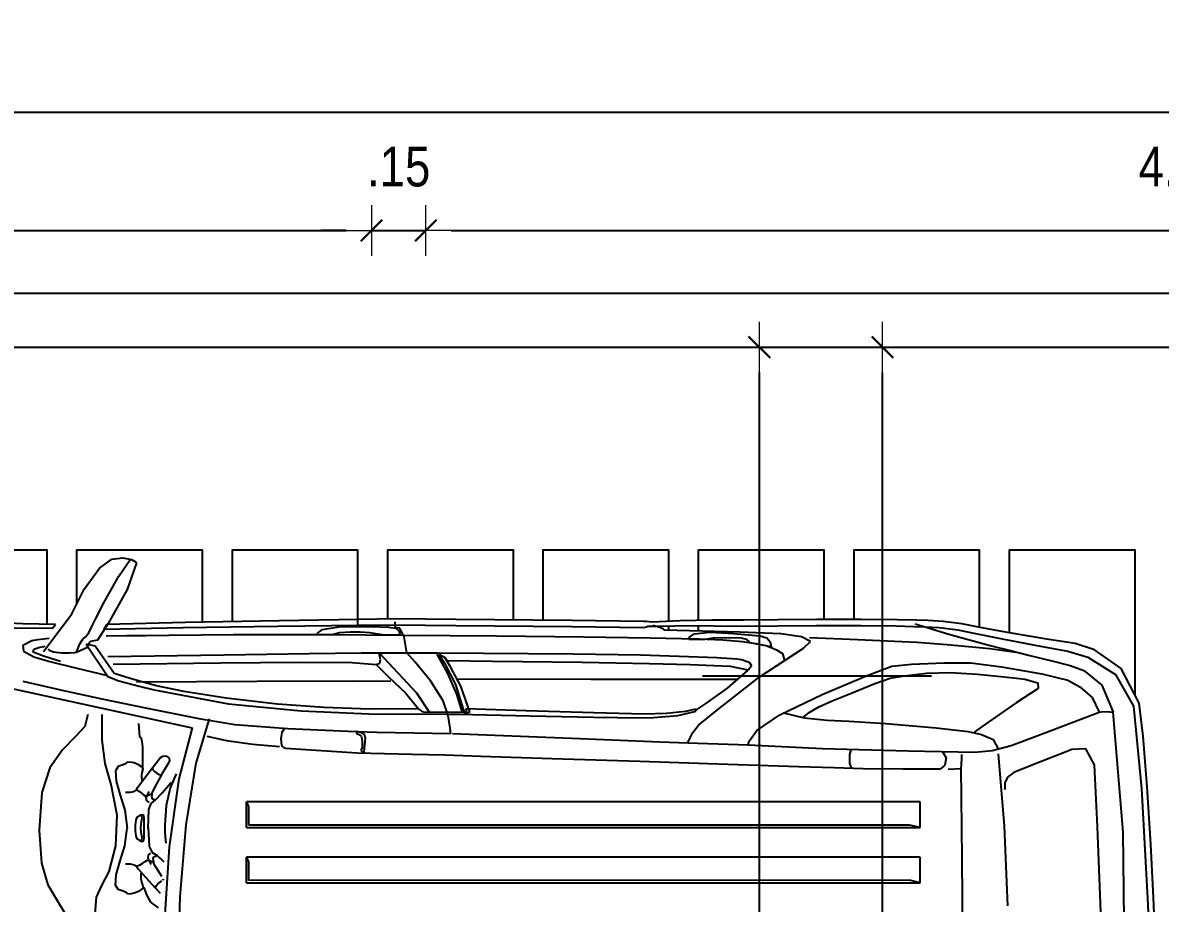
# Model space of a CAD drawing. Header units: millimetres. Extents: x -677 to -23, y -135 to 1112.
# Drawn here: x -189.175 to -186.027, y 847.395 to 849.832 of the extents above; entities that cross this region are included whole.
import ezdxf

# ---------------------------------------------------------------- set-up
doc = ezdxf.new("R2010")
doc.units = ezdxf.units.MM
doc.header["$LTSCALE"] = 20
doc.header["$MEASUREMENT"] = 0
doc.header["$PDSIZE"] = -5
doc.layers.get('0').update_dxf_attribs({"linetype": 'CONTINUOUS'})
doc.layers.get('Defpoints').update_dxf_attribs({"linetype": 'CONTINUOUS'})
doc.layers.add('AR-ALV', color=5, linetype='CONTINUOUS')
doc.layers.add('E-Pen-C', color=4, linetype='CONTINUOUS', lineweight=15)
doc.layers.add('E-Pen-G', color=3, linetype='CONTINUOUS', lineweight=30)
doc.styles.add('F2', font='swissc.ttf')
doc.dimstyles.new('DIMENSION-1', dxfattribs={"dimtxt": 0.11, "dimasz": 0.07, "dimexe": 1, "dimexo": 0, "dimgap": 0.12, "dimtad": 1, "dimzin": 7, "dimdsep": 46, "dimtxsty": 'F2', "dimblk1": 'TRACO', "dimblk2": 'TRACO', "dimsah": 1, "dimcen": 1, "dimse1": 1, "dimse2": 1, "dimclrd": 256, "dimclre": 256, "dimclrt": 6, "dimadec": 0, "dimazin": 0, "dimtfac": 1, "dimtix": 1, "dimtmove": 2, "dimatfit": 3, "dimldrblk": 'TRACO', "dimfxl": 1, "dimtolj": 1, "dimtzin": 0, "dimarcsym": 0})

# ---------------------------------------------------------------- blocks, each defined once
blk = doc.blocks.new('Austin Mini dessus')
at = {"color": 8, "flags": 128}
for points in [[(1.3308, 2.9266), (1.3369, 2.7159)], [(4.0141, 2.7205), (4.0208, 2.8728)], [(3.503, 2.8311), (3.5007, 2.6103)], [(4.0353, 2.829), (4.0303, 2.7187)], [(0.9991, 2.7314), (1.0249, 2.7734)], [(1.1007, 2.7756), (1.1055, 2.717)], [(1.307, 2.578), (1.2927, 2.7938)], [(3.9489, 2.78), (3.9462, 2.5372)], [(1.2551, 2.7309), (1.276, 2.7469)], [(3.6277, 2.7413), (3.6181, 2.5203)], [(3.8844, 2.7575), (3.8754, 2.5224)], [(0.9712, 2.6829), (0.9991, 2.7314)], [(1.1055, 2.717), (1.1196, 2.6871)], [(1.1894, 2.7071), (1.1879, 2.7044)], [(1.1965, 2.7087), (1.1894, 2.7071)], [(1.2102, 2.7066), (1.1965, 2.7087)], [(1.2364, 2.6909), (1.2436, 2.7106)], [(1.2436, 2.7106), (1.2551, 2.7309)], [(1.3369, 2.7159), (1.3537, 2.5166)], [(3.9974, 2.4164), (4.0141, 2.7205)], [(4.0303, 2.7187), (4.0227, 2.5701)], [(0.9535, 2.6232), (0.9712, 2.6829)], [(1.1196, 2.6871), (1.1407, 2.6458)], [(1.1655, 2.6964), (1.1583, 2.6841)], [(1.1583, 2.6841), (1.1602, 2.6556)], [(1.1793, 2.701), (1.1655, 2.6964)], [(1.1879, 2.7044), (1.1793, 2.701)], [(1.2218, 2.7011), (1.2102, 2.7066)], [(1.2296, 2.696), (1.2218, 2.7011)], [(1.2286, 2.6664), (1.2314, 2.6783)], [(1.2336, 2.6927), (1.2296, 2.696)], [(1.2314, 2.6783), (1.2342, 2.6856)], [(1.235, 2.6895), (1.2336, 2.6927)], [(1.2342, 2.6856), (1.235, 2.6895)], [(1.2344, 2.6544), (1.2586, 2.6815)], [(1.2586, 2.6815), (1.2815, 2.7064)], [(1.2705, 2.6928), (1.2693, 2.6894)], [(1.2693, 2.6894), (1.2703, 2.6857)], [(1.2703, 2.6857), (1.2746, 2.681)], [(1.2746, 2.681), (1.2785, 2.6776)], [(1.2785, 2.6776), (1.2823, 2.6745)], [(1.521, 2.6777), (3.3849, 2.6777)], [(1.521, 2.6777), (1.521, 2.6065)], [(1.521, 2.6776), (3.3849, 2.6776)], [(3.3849, 2.6776), (3.3552, 2.6705)], [(3.3849, 2.6777), (3.3849, 2.6066)], [(1.1407, 2.6458), (1.1591, 2.5751)], [(1.1602, 2.6556), (1.1712, 2.6165)], [(1.2206, 2.6388), (1.2344, 2.6544)], [(1.2283, 2.6506), (1.2286, 2.6664)], [(1.2767, 2.6451), (1.2691, 2.6322)], [(1.286, 2.6602), (1.2767, 2.6451)], [(1.2823, 2.6745), (1.286, 2.6721)], [(1.2901, 2.67), (1.2902, 2.6692)], [(1.2903, 2.6674), (1.2901, 2.67)], [(1.2902, 2.6692), (1.2903, 2.6683)], [(1.2903, 2.6683), (1.2903, 2.6674)], [(3.3552, 2.6705), (1.5269, 2.6712)], [(1.5269, 2.6712), (1.5269, 2.6186)], [(0.9474, 2.5318), (0.9535, 2.6232)], [(1.1712, 2.6165), (1.184, 2.5749)], [(1.1861, 2.6248), (1.1983, 2.6254)], [(1.1983, 2.6254), (1.2099, 2.6274)], [(1.2099, 2.6274), (1.2179, 2.6325)], [(1.2173, 2.6328), (1.2174, 2.6346)], [(1.2179, 2.6325), (1.2173, 2.6328)], [(1.2174, 2.6346), (1.2206, 2.6388)], [(1.2179, 2.6307), (1.226, 2.6273)], [(1.226, 2.6273), (1.234, 2.623)], [(1.234, 2.623), (1.2401, 2.6184)], [(1.2401, 2.6184), (1.2445, 2.6153)], [(1.2445, 2.6153), (1.2492, 2.6149)], [(1.2478, 2.609), (1.2564, 2.6266)], [(1.2492, 2.6149), (1.2546, 2.6166)], [(1.2546, 2.6166), (1.2595, 2.6184)], [(1.2595, 2.6184), (1.2623, 2.6189)], [(1.2623, 2.6189), (1.2632, 2.6189)], [(1.2632, 2.6157), (1.2624, 2.6105)], [(1.2639, 2.6197), (1.2632, 2.6157)], [(1.2691, 2.6322), (1.2637, 2.6225)], [(1.2637, 2.6225), (1.2638, 2.6219)], [(1.2638, 2.6219), (1.2639, 2.6197)], [(1.279, 2.6074), (1.285, 2.6129)], [(1.285, 2.6129), (1.2921, 2.6194)], [(1.5269, 2.6186), (1.521, 2.6065)], [(1.2485, 2.5997), (1.2478, 2.609)], [(1.255, 2.5958), (1.2485, 2.5997)], [(1.2515, 2.5771), (1.2598, 2.5934)], [(1.2598, 2.5934), (1.2732, 2.6021)], [(1.2624, 2.6105), (1.2647, 2.6055)], [(1.2647, 2.6055), (1.2732, 2.6021)], [(1.2732, 2.6021), (1.279, 2.6074)], [(3.3849, 2.6066), (1.521, 2.6066)], [(3.5007, 2.6103), (3.4987, 2.4401)], [(1.1591, 2.5751), (1.1632, 2.4901)], [(1.184, 2.5749), (1.1902, 2.5259)], [(1.2142, 2.5468), (1.2153, 2.5514)], [(1.2153, 2.5514), (1.218, 2.556)], [(1.218, 2.556), (1.2242, 2.5604)], [(1.2242, 2.5604), (1.2316, 2.5628)], [(1.2242, 2.5604), (1.2279, 2.5607)], [(1.2279, 2.5607), (1.2312, 2.5579)], [(1.2319, 2.5522), (1.2305, 2.5442)], [(1.2312, 2.5579), (1.2319, 2.5522)], [(1.2316, 2.5628), (1.2362, 2.5607)], [(1.2362, 2.5607), (1.2378, 2.5522)], [(1.2378, 2.5522), (1.2378, 2.4996)], [(1.2487, 2.5245), (1.2515, 2.5771)], [(1.2946, 2.5357), (1.2952, 2.5513)], [(1.2952, 2.5513), (1.2971, 2.5676)], [(1.3331, 2.3893), (1.307, 2.578)], [(4.0227, 2.5701), (4.0132, 2.4114)], [(0.9547, 2.4275), (0.9474, 2.5318)], [(1.184, 2.4768), (1.1902, 2.5259)], [(1.2129, 2.5259), (1.213, 2.5337)], [(1.213, 2.5181), (1.2129, 2.5259)], [(1.213, 2.5337), (1.2135, 2.541)], [(1.2135, 2.541), (1.2142, 2.5468)], [(1.2293, 2.5353), (1.2287, 2.5263)], [(1.2287, 2.5263), (1.2293, 2.5172)], [(1.2305, 2.5442), (1.2293, 2.5353)], [(1.2487, 2.5272), (1.2506, 2.4745)], [(1.2945, 2.5182), (1.2946, 2.5357)], [(1.2987, 2.4638), (1.2945, 2.5182)], [(1.521, 2.5246), (3.3849, 2.5246)], [(1.521, 2.5246), (3.3849, 2.5246)], [(1.521, 2.5246), (1.521, 2.4535)], [(3.3552, 2.5175), (1.5269, 2.5182)], [(1.5269, 2.5182), (1.5269, 2.4656)], [(3.3849, 2.5246), (3.3552, 2.5175)], [(3.3849, 2.5246), (3.3849, 2.4536)], [(3.6181, 2.5203), (3.6013, 2.3205)], [(3.8754, 2.5224), (3.8675, 2.3507)], [(3.9462, 2.5372), (3.9187, 2.2052)], [(1.1632, 2.4901), (1.1462, 2.4053)], [(1.2135, 2.5107), (1.213, 2.5181)], [(1.2142, 2.505), (1.2135, 2.5107)], [(1.2153, 2.5004), (1.2142, 2.505)], [(1.218, 2.4957), (1.2153, 2.5004)], [(1.2242, 2.4914), (1.218, 2.4957)], [(1.2316, 2.489), (1.2242, 2.4914)], [(1.2279, 2.4911), (1.2242, 2.4914)], [(1.2312, 2.4938), (1.2279, 2.4911)], [(1.2293, 2.5172), (1.2305, 2.5078)], [(1.2305, 2.5078), (1.2319, 2.4996)], [(1.2319, 2.4996), (1.2312, 2.4938)], [(1.2362, 2.4911), (1.2316, 2.489)], [(1.2378, 2.4996), (1.2362, 2.4911)], [(1.3537, 2.5166), (1.3811, 2.3466)], [(1.1712, 2.4352), (1.184, 2.4768)], [(1.2514, 2.4554), (1.2447, 2.4518)], [(1.2506, 2.4745), (1.2571, 2.4576)], [(1.2571, 2.4576), (1.2692, 2.4481)], [(1.3098, 2.4149), (1.2987, 2.4638)], [(1.5269, 2.4656), (1.521, 2.4535)], [(0.9762, 2.3595), (0.9547, 2.4275)], [(1.1602, 2.3961), (1.1712, 2.4352)], [(1.1861, 2.427), (1.1983, 2.4265)], [(1.1983, 2.4265), (1.21, 2.4246)], [(1.21, 2.4246), (1.2177, 2.4194)], [(1.2178, 2.4212), (1.2248, 2.4245)], [(1.2248, 2.4245), (1.2303, 2.429)], [(1.2303, 2.429), (1.2352, 2.4335)], [(1.2352, 2.4335), (1.2399, 2.4364)], [(1.2399, 2.4364), (1.2445, 2.4366)], [(1.2447, 2.4518), (1.2434, 2.4425)], [(1.2434, 2.4425), (1.2511, 2.4245)], [(1.2445, 2.4366), (1.2498, 2.4346)], [(1.2498, 2.4346), (1.2546, 2.4325)], [(1.2546, 2.4325), (1.2574, 2.4319)], [(1.2574, 2.4319), (1.2583, 2.4319)], [(1.2579, 2.4403), (1.2605, 2.4451)], [(1.2585, 2.435), (1.2579, 2.4403)], [(1.259, 2.431), (1.2585, 2.435)], [(1.2586, 2.4282), (1.2588, 2.4289)], [(1.2704, 2.4052), (1.2586, 2.4282)], [(1.2588, 2.4289), (1.259, 2.431)], [(1.2605, 2.4451), (1.2692, 2.4481)], [(1.2692, 2.4481), (1.287, 2.4285)], [(1.287, 2.4285), (1.3044, 2.4082)], [(3.3849, 2.4536), (1.521, 2.4536)], [(3.4987, 2.4401), (3.4984, 2.3614)], [(1.1462, 2.4053), (1.1298, 2.3473)], [(1.1583, 2.3676), (1.1602, 2.3961)], [(1.2177, 2.4194), (1.2172, 2.4191)], [(1.2172, 2.4191), (1.2172, 2.4174)], [(1.2172, 2.4174), (1.2201, 2.4129)], [(1.2201, 2.4129), (1.2359, 2.3915)], [(1.2319, 2.3948), (1.2313, 2.3807)], [(1.2871, 2.3751), (1.2704, 2.4052)], [(1.3044, 2.4082), (1.3122, 2.3989)], [(1.3256, 2.3754), (1.3098, 2.4149)], [(3.6192, 2.401), (3.619, 2.419)], [(3.6261, 2.3848), (3.6192, 2.401)], [(3.9754, 2.1881), (3.9974, 2.4164)], [(4.0132, 2.4114), (4.0023, 2.272)], [(1.1655, 2.3554), (1.1583, 2.3676)], [(1.2313, 2.3807), (1.2324, 2.3718)], [(1.2324, 2.3718), (1.2342, 2.3662)], [(1.235, 2.3623), (1.2336, 2.3591)], [(1.2342, 2.3662), (1.234, 2.3268)], [(1.2342, 2.3662), (1.235, 2.3623)], [(1.2359, 2.3915), (1.262, 2.3561)], [(1.2607, 2.3612), (1.2619, 2.3648)], [(1.2617, 2.3576), (1.2607, 2.3612)], [(1.2619, 2.3648), (1.2664, 2.3692)], [(1.2664, 2.3692), (1.2729, 2.3742)], [(1.2729, 2.3742), (1.279, 2.3779)], [(1.279, 2.3779), (1.2846, 2.3787)], [(1.3014, 2.3519), (1.2871, 2.3751)], [(1.3706, 2.2486), (1.3331, 2.3893)], [(3.2267, 2.3616), (3.147, 2.3596)], [(3.3378, 2.3625), (3.2267, 2.3616)], [(3.4403, 2.3625), (3.3378, 2.3625)], [(3.4534, 2.352), (3.4403, 2.3625)], [(3.462, 2.3625), (3.4984, 2.3614)], [(3.4984, 2.3614), (3.4988, 2.3509)], [(3.6439, 2.372), (3.6261, 2.3848)], [(3.6968, 2.3507), (3.6439, 2.372)], [(1.0114, 2.309), (0.9762, 2.3595)], [(1.1298, 2.3473), (1.1216, 2.2828)], [(1.1793, 2.3508), (1.1655, 2.3554)], [(1.1879, 2.3474), (1.1793, 2.3508)], [(1.1894, 2.3447), (1.1879, 2.3474)], [(1.1965, 2.3431), (1.1894, 2.3447)], [(1.2102, 2.3451), (1.1965, 2.3431)], [(1.2218, 2.3507), (1.2102, 2.3451)], [(1.2296, 2.3558), (1.2218, 2.3507)], [(1.2336, 2.3591), (1.2296, 2.3558)], [(1.262, 2.3561), (1.2817, 2.3316)], [(1.2817, 2.3316), (1.2889, 2.3268)], [(1.3075, 2.3397), (1.3014, 2.3519)], [(1.3019, 2.3278), (1.3066, 2.3322)], [(1.3066, 2.3322), (1.3075, 2.3397)], [(1.3811, 2.3466), (1.4186, 2.2238)], [(2.3653, 2.3341), (2.1695, 2.3277)], [(2.6091, 2.3418), (2.3653, 2.3341)], [(2.8528, 2.3496), (2.6091, 2.3418)], [(3.0481, 2.356), (2.8528, 2.3496)], [(3.147, 2.3596), (3.0481, 2.356)], [(3.189, 2.3226), (3.1892, 2.3465)], [(3.1892, 2.3465), (3.1942, 2.3592)], [(3.4471, 2.3159), (3.4563, 2.3312)], [(3.4563, 2.3312), (3.4534, 2.352)], [(3.4988, 2.3509), (3.4997, 2.3317)], [(3.4997, 2.3317), (3.5002, 2.3223)], [(3.756, 2.3277), (3.6968, 2.3507)], [(3.8675, 2.3507), (3.8435, 2.3065)], [(1.0484, 2.2716), (1.0114, 2.309)], [(1.2334, 2.3009), (1.2323, 2.2864)], [(1.234, 2.3268), (1.2334, 2.3009)], [(1.2889, 2.3268), (1.2958, 2.3258)], [(1.2958, 2.3258), (1.3019, 2.3278)], [(1.5384, 2.2936), (1.6121, 2.3001)], [(1.6207, 2.3005), (1.6186, 2.2962)], [(1.6242, 2.304), (1.6207, 2.3005)], [(1.6285, 2.3056), (1.6242, 2.304)], [(1.8272, 2.3184), (1.6285, 2.3056)], [(1.9786, 2.3223), (1.8272, 2.3184)], [(1.8366, 2.3114), (1.8412, 2.3145)], [(1.8403, 2.3032), (1.8366, 2.3114)], [(1.8406, 2.2877), (1.8403, 2.3032)], [(1.8412, 2.3145), (1.8449, 2.3155)], [(1.8449, 2.3155), (1.8464, 2.3155)], [(1.8464, 2.3155), (1.8503, 2.2758)], [(2.0699, 2.3241), (1.9786, 2.3223)], [(2.1695, 2.3277), (2.0699, 2.3241)], [(2.9092, 2.2957), (3.1149, 2.3055)], [(3.1149, 2.3055), (3.3513, 2.3125)], [(3.1931, 2.3097), (3.189, 2.3226)], [(3.3513, 2.3125), (3.4895, 2.3152)], [(3.4895, 2.3152), (3.5356, 2.3154)], [(3.5356, 2.3154), (3.5836, 2.3116)], [(3.5836, 2.3116), (3.6368, 2.2975)], [(3.5868, 2.2811), (3.6013, 2.3081)], [(3.7841, 2.317), (3.756, 2.3277)], [(3.8045, 2.308), (3.7841, 2.317)], [(3.8435, 2.3065), (3.8045, 2.308)], [(1.0731, 2.2446), (1.0484, 2.2716)], [(1.1216, 2.2828), (1.1216, 2.212)], [(1.2254, 2.2741), (1.2227, 2.2366)], [(1.2269, 2.2752), (1.2254, 2.2741)], [(1.2299, 2.279), (1.2269, 2.2752)], [(1.2323, 2.2864), (1.2299, 2.279)], [(1.4113, 2.2714), (1.4655, 2.2834)], [(1.4655, 2.2834), (1.5384, 2.2936)], [(1.6186, 2.2962), (1.6169, 2.2793)], [(1.6169, 2.2793), (1.619, 2.2606)], [(1.825, 2.2645), (1.8322, 2.2671)], [(1.8322, 2.2671), (1.8383, 2.272)], [(1.847, 2.2665), (1.8375, 2.2613)], [(1.8383, 2.272), (1.8402, 2.2793)], [(1.8402, 2.2793), (1.8406, 2.2877)], [(1.8503, 2.2758), (1.847, 2.2665)], [(2.0905, 2.2638), (2.4428, 2.2777)], [(2.4428, 2.2777), (2.6647, 2.2869)], [(2.6647, 2.2869), (2.7418, 2.2903)], [(2.7418, 2.2903), (2.9092, 2.2957)], [(2.7431, 2.2881), (2.7462, 2.2798)], [(2.7462, 2.2798), (2.7556, 2.2611)], [(2.9092, 2.2957), (2.9113, 2.2851)], [(2.9113, 2.2851), (2.9326, 2.256)], [(3.5179, 2.2584), (3.5549, 2.2666)], [(3.5549, 2.2666), (3.5868, 2.2811)], [(3.6368, 2.2975), (3.725, 2.2641)], [(4.0023, 2.272), (3.9909, 2.1805)], [(0.8634, 2.1376), (1.3706, 2.2486)], [(1.0817, 2.212), (1.0731, 2.2446)], [(1.3891, 2.2224), (1.4881, 2.2396)], [(1.4881, 2.2396), (1.6349, 2.2506)], [(1.619, 2.2606), (1.6245, 2.2509)], [(1.6349, 2.2506), (1.8016, 2.2577)], [(1.8016, 2.2577), (1.881, 2.2603)], [(1.8262, 2.2584), (1.825, 2.2645)], [(1.8375, 2.2613), (1.8262, 2.2584)], [(1.881, 2.2603), (2.0858, 2.2644)], [(2.0844, 2.2494), (2.0784, 2.2142)], [(2.0858, 2.2644), (2.0844, 2.2494)], [(2.7556, 2.2611), (2.7718, 2.2409)], [(2.7718, 2.2409), (2.8239, 2.1987)], [(2.9326, 2.256), (2.9962, 2.2123)], [(3.1878, 2.23), (3.29, 2.2366)], [(3.29, 2.2366), (3.4288, 2.2483)], [(3.4288, 2.2483), (3.5179, 2.2584)], [(3.5724, 2.2333), (3.5339, 2.2602)], [(3.725, 2.2641), (3.8293, 2.2244)], [(1.2411, 2.1935), (1.3891, 2.2224)], [(1.6721, 2.2014), (1.8808, 2.2103)], [(1.8808, 2.2103), (2.0035, 2.2094)], [(1.9914, 2.152), (2.0269, 2.2058)], [(2.0102, 2.2055), (1.9967, 2.1959)], [(2.0035, 2.2094), (2.0815, 2.2103)], [(2.1294, 2.2062), (2.0102, 2.2055)], [(2.0784, 2.2142), (2.0651, 2.1737)], [(2.0815, 2.2103), (2.0895, 2.2105)], [(2.0895, 2.2105), (2.1118, 2.2109)], [(2.0987, 2.1289), (2.1242, 2.2089)], [(2.1021, 2.1554), (2.1177, 2.2065)], [(2.1118, 2.2109), (2.1463, 2.2115)], [(2.1389, 2.2041), (2.1134, 2.1336)], [(2.1242, 2.2089), (2.1389, 2.2041)], [(2.128, 2.1963), (2.1294, 2.2062)], [(2.1463, 2.2115), (2.305, 2.215)], [(2.4818, 2.2073), (2.2935, 2.2014)], [(2.305, 2.215), (2.4809, 2.219)], [(2.4809, 2.219), (2.6134, 2.2208)], [(2.6213, 2.2106), (2.4818, 2.2073)], [(2.6134, 2.2208), (2.6469, 2.2196)], [(2.6829, 2.2085), (2.6213, 2.2106)], [(2.6469, 2.2196), (2.7143, 2.2143)], [(2.7355, 2.2029), (2.6829, 2.2085)], [(2.7143, 2.2143), (2.7654, 2.2024)], [(2.9962, 2.2123), (3.1134, 2.1564)], [(3.0068, 2.207), (3.0636, 2.2205)], [(3.0618, 2.2194), (3.0778, 2.2063)], [(3.0636, 2.2205), (3.1275, 2.2272)], [(3.0778, 2.2063), (3.1044, 2.19)], [(3.1275, 2.2272), (3.1878, 2.23)], [(3.6503, 2.1795), (3.5724, 2.2333)], [(3.8293, 2.2244), (3.8797, 2.2052)], [(3.8604, 2.1645), (3.8797, 2.2052)], [(3.8797, 2.2052), (3.8859, 2.2044)], [(3.8859, 2.2044), (3.9007, 2.2036)], [(3.8872, 2.13), (3.9187, 2.2052)], [(3.9007, 2.2036), (3.9187, 2.2052)], [(1.1207, 2.1686), (1.2411, 2.1935)], [(1.2652, 2.143), (1.4713, 2.1819)], [(1.606, 2.1833), (1.4643, 2.1668)], [(1.4713, 2.1819), (1.6721, 2.2014)], [(1.7357, 2.1921), (1.606, 2.1833)], [(1.8362, 2.1961), (1.7357, 2.1921)], [(1.8766, 2.1969), (1.8362, 2.1961)], [(1.9967, 2.1959), (1.8766, 2.1969)], [(1.961, 2.1517), (1.9967, 2.1959)], [(2.0651, 2.1737), (2.0297, 2.1186)], [(2.2935, 2.2014), (2.128, 2.1963)], [(2.7627, 2.1969), (2.7355, 2.2029)], [(2.7654, 2.2024), (2.7627, 2.1969)], [(2.763, 2.2003), (2.7912, 2.1821)], [(2.7912, 2.1821), (2.8517, 2.139)], [(2.8239, 2.1987), (2.9002, 2.139)], [(3.1044, 2.19), (3.1417, 2.1733)], [(3.1417, 2.1733), (3.1969, 2.1512)], [(3.7113, 2.1396), (3.6503, 2.1795)], [(3.9249, 2.1008), (3.9754, 2.1881)], [(3.9909, 2.1805), (3.9406, 2.0845)], [(0.9014, 2.1189), (1.0142, 2.1447)], [(1.0142, 2.1447), (1.1207, 2.1686)], [(1.2232, 2.1328), (1.2652, 2.143)], [(1.3475, 2.1478), (1.2712, 2.132)], [(1.4643, 2.1668), (1.3475, 2.1478)], [(1.9146, 2.1086), (1.961, 2.1517)], [(1.9396, 2.0961), (1.9914, 2.152)], [(2.0769, 2.098), (2.1021, 2.1554)], [(3.1134, 2.1564), (3.2381, 2.1037)], [(3.1969, 2.1512), (3.2592, 2.1261)], [(3.8265, 2.1348), (3.8604, 2.1645)], [(1.1373, 2.1061), (1.1678, 2.118)], [(1.1985, 2.1123), (1.1544, 2.0979)], [(1.1678, 2.118), (1.2232, 2.1328)], [(1.241, 2.1243), (1.1985, 2.1123)], [(1.216, 2.1209), (1.5491, 2.1189)], [(1.2712, 2.132), (1.241, 2.1243)], [(1.5491, 2.1189), (1.8129, 2.1188)], [(1.8129, 2.1188), (1.9203, 2.1191)], [(2.0297, 2.1186), (1.9872, 2.0669)], [(2.0692, 2.0713), (2.0987, 2.1289)], [(2.1134, 2.1336), (2.085, 2.08)], [(2.1047, 2.1129), (2.4742, 2.1134)], [(2.4742, 2.1134), (2.7383, 2.1137)], [(2.7383, 2.1137), (2.8794, 2.1139)], [(2.8517, 2.139), (2.9088, 2.0884)], [(2.9002, 2.139), (2.9394, 2.1086)], [(3.2592, 2.1261), (3.3014, 2.1112)], [(3.3014, 2.1112), (3.3411, 2.1043)], [(3.6174, 2.1074), (3.651, 2.1112)], [(3.651, 2.1112), (3.6741, 2.1142)], [(3.6741, 2.1142), (3.7107, 2.1235)], [(3.7107, 2.1235), (3.7113, 2.1396)], [(3.7219, 2.0993), (3.793, 2.1165)], [(3.793, 2.1165), (3.8265, 2.1348)], [(3.8375, 2.0902), (3.8872, 2.13)], [(0.9769, 2.0648), (1.0511, 2.0835)], [(1.0511, 2.0835), (1.1363, 2.104)], [(1.0772, 2.0166), (1.1373, 2.1061)], [(1.1544, 2.0979), (1.1018, 2.0227)], [(1.8792, 2.0733), (1.9146, 2.1086)], [(1.8882, 2.0405), (1.9396, 2.0961)], [(2.0471, 2.045), (2.0769, 2.098)], [(2.085, 2.08), (2.0706, 2.0548)], [(2.7481, 2.0732), (2.8587, 2.0775)], [(2.7825, 2.1047), (3.4166, 2.1047)], [(2.8587, 2.0775), (2.9076, 2.0883)], [(2.9122, 2.0845), (2.9088, 2.0884)], [(2.9154, 2.0806), (2.9122, 2.0845)], [(2.9182, 2.0768), (2.9154, 2.0806)], [(2.9394, 2.1086), (3.062, 2.0282)], [(3.2381, 2.1037), (3.3067, 2.0774)], [(3.3067, 2.0774), (3.361, 2.072)], [(3.3411, 2.1043), (3.4025, 2.0974)], [(3.4025, 2.0974), (3.4682, 2.0952)], [(3.4682, 2.0952), (3.5432, 2.1001)], [(3.525, 2.0686), (3.6102, 2.0798)], [(3.5432, 2.1001), (3.6174, 2.1074)], [(3.6102, 2.0798), (3.7219, 2.0993)], [(3.8, 2.0757), (3.8375, 2.0902)], [(3.8485, 2.0526), (3.9249, 2.1008)], [(3.9406, 2.0845), (3.8672, 2.0324)], [(0.9036, 2.0367), (0.932, 2.0521)], [(0.959, 2.0503), (0.9308, 2.0393)], [(0.932, 2.0521), (0.9769, 2.0648)], [(1.006, 2.0645), (0.959, 2.0503)], [(1.1368, 2.0506), (1.4588, 2.0461)], [(1.1518, 2.0725), (1.4497, 2.0682)], [(1.4497, 2.0682), (1.6696, 2.0663)], [(1.4588, 2.0461), (1.6944, 2.0429)], [(1.6696, 2.0663), (1.8124, 2.0677)], [(1.8124, 2.0677), (1.8792, 2.0733)], [(1.8792, 2.0733), (1.8898, 2.0695)], [(1.8917, 2.0596), (1.8882, 2.0405)], [(1.8898, 2.0695), (1.8917, 2.0596)], [(1.9872, 2.0669), (1.9647, 2.0412)], [(2.0542, 2.0453), (2.0692, 2.0713)], [(2.0706, 2.0548), (2.0542, 2.0453)], [(2.0774, 2.0623), (2.2014, 2.0637)], [(2.2014, 2.0637), (2.4493, 2.0668)], [(2.4248, 2.0438), (2.6113, 2.0468)], [(2.4493, 2.0668), (2.6356, 2.0705)], [(2.6113, 2.0468), (2.7183, 2.0504)], [(2.6356, 2.0705), (2.7481, 2.0732)], [(2.7183, 2.0504), (2.8223, 2.0539)], [(2.8223, 2.0539), (2.8776, 2.0574)], [(2.8776, 2.0574), (2.8901, 2.0597)], [(2.8901, 2.0597), (2.9115, 2.0664)], [(2.9115, 2.0664), (2.9182, 2.0768)], [(3.0039, 2.0429), (3.008, 2.0596)], [(3.361, 2.072), (3.4507, 2.0681)], [(3.4507, 2.0681), (3.525, 2.0686)], [(3.6421, 2.0366), (3.6846, 2.0471)], [(3.6846, 2.0471), (3.7528, 2.064)], [(3.7528, 2.064), (3.8, 2.0757)], [(3.7937, 2.0359), (3.8485, 2.0526)], [(0.9015, 2.0205), (0.9036, 2.0367)], [(0.9284, 2.0063), (0.9015, 2.0205)], [(0.9308, 2.0393), (0.932, 2.031)], [(0.932, 2.031), (0.9488, 2.0255)], [(0.9488, 2.0255), (0.9598, 2.0229)], [(0.9589, 2.0374), (1.0093, 1.97)], [(0.9598, 2.0229), (0.9637, 2.0221)], [(0.9712, 2.0303), (0.975, 2.0331)], [(0.975, 2.0331), (0.9869, 2.0382)], [(0.9869, 2.0382), (1.0083, 2.0409)], [(1.0083, 2.0409), (1.031, 2.0405)], [(1.031, 2.0405), (1.0455, 2.0396)], [(1.0455, 2.0396), (1.0506, 2.0392)], [(1.0506, 2.0392), (1.0806, 2.025)], [(1.0506, 2.0392), (1.0594, 2.0164)], [(1.0594, 2.0164), (1.0677, 2.0031)], [(1.1018, 2.0227), (1.0772, 2.0166)], [(1.0806, 2.025), (1.0877, 2.0092)], [(1.6944, 2.0429), (1.839, 2.0411)], [(1.839, 2.0411), (1.8882, 2.0405)], [(1.8882, 2.0405), (2.0521, 2.0412)], [(1.9618, 2.0246), (1.9568, 1.9964)], [(1.9647, 2.0412), (1.9618, 2.0246)], [(2.0521, 2.0412), (2.1763, 2.0418)], [(2.1763, 2.0418), (2.4248, 2.0438)], [(2.8935, 2.0098), (2.9302, 2.0151)], [(2.9725, 2.0244), (2.913, 2.0128)], [(2.9302, 2.0151), (2.9574, 2.0204)], [(2.9574, 2.0204), (2.9729, 2.0257)], [(2.9698, 2.01), (2.9725, 2.0244)], [(2.9729, 2.0257), (2.9874, 2.0323)], [(2.9874, 2.0323), (3.0039, 2.0429)], [(3.062, 2.0282), (3.0814, 2.0091)], [(3.3759, 2.0118), (3.4593, 2.0176)], [(3.4593, 2.0176), (3.5777, 2.0285)], [(3.4639, 1.9896), (3.5784, 2.0204)], [(3.5777, 2.0285), (3.6563, 2.0402)], [(3.5784, 2.0204), (3.6421, 2.0366)], [(3.6114, 2.0021), (3.722, 2.0234)], [(3.722, 2.0234), (3.7937, 2.0359)], [(3.8141, 2.0148), (3.7404, 2.0035)], [(3.8672, 2.0324), (3.8141, 2.0148)], [(0.9284, 2.0063), (0.9435, 2.0041)], [(0.9435, 2.0041), (0.9588, 2.0023)], [(0.9588, 2.0023), (0.9744, 2.0007)], [(1.0677, 2.0031), (1.0753, 1.9968)], [(1.0753, 1.9968), (1.0842, 1.9851)], [(1.0842, 1.9851), (1.0947, 1.9644)], [(1.1088, 2.0056), (1.0877, 2.0092)], [(1.1378, 1.9593), (1.1088, 2.0056)], [(1.1323, 1.9939), (1.1889, 1.9933)], [(1.1889, 1.9933), (1.2417, 1.9931)], [(1.2417, 1.9931), (1.3059, 1.9922)], [(1.3059, 1.9922), (1.4847, 1.9901)], [(1.4847, 1.9901), (1.6616, 1.9901)], [(1.6616, 1.9901), (1.7416, 1.9904)], [(1.7576, 1.9915), (1.716, 1.9911)], [(1.716, 1.9911), (1.717, 1.9861)], [(1.717, 1.9861), (1.7313, 1.9762)], [(1.7416, 1.9904), (1.9551, 1.9922)], [(1.7781, 1.9852), (1.7576, 1.9915)], [(1.8082, 1.9835), (1.7781, 1.9852)], [(1.8354, 1.9836), (1.8082, 1.9835)], [(1.8622, 1.9859), (1.8354, 1.9836)], [(1.8896, 1.9901), (1.8622, 1.9859)], [(1.9022, 1.9924), (1.8896, 1.9901)], [(1.9455, 1.9924), (1.9022, 1.9924)], [(1.942, 1.9796), (1.9455, 1.9924)], [(1.9568, 1.9964), (1.9445, 1.9728)], [(1.9551, 1.9922), (2.2129, 1.9935)], [(2.2129, 1.9935), (2.454, 1.9966)], [(2.454, 1.9966), (2.638, 1.9996)], [(2.638, 1.9996), (2.7242, 2.001)], [(2.7242, 2.001), (2.7732, 2.0021)], [(2.7845, 2.0049), (2.7449, 2.0039)], [(2.7449, 2.0039), (2.7458, 1.9984)], [(2.7458, 1.9984), (2.7598, 1.9884)], [(2.8855, 1.9835), (2.7462, 1.9796)], [(2.7598, 1.9884), (2.8041, 1.984)], [(2.7732, 2.0021), (2.8386, 2.0052)], [(2.8122, 1.9999), (2.7845, 2.0049)], [(2.8041, 1.984), (2.8678, 1.9873)], [(2.8551, 1.9997), (2.8122, 1.9999)], [(2.8386, 2.0052), (2.8935, 2.0098)], [(2.8891, 2.0005), (2.8551, 1.9997)], [(2.8678, 1.9873), (2.9199, 1.9916)], [(2.9993, 1.9886), (2.8855, 1.9835)], [(2.9053, 2.0037), (2.8891, 2.0005)], [(2.9118, 2.0096), (2.9053, 2.0037)], [(2.913, 2.0128), (2.9118, 2.0096)], [(2.9199, 1.9916), (2.9416, 1.9938)], [(2.9416, 1.9938), (2.9606, 1.9993)], [(2.9606, 1.9993), (2.9698, 2.01)], [(3.0563, 1.9962), (2.9993, 1.9886)], [(3.0814, 2.0091), (3.0563, 1.9962)], [(3.0784, 1.9981), (3.2127, 2.0036)], [(3.2127, 2.0036), (3.3138, 2.0086)], [(3.3138, 2.0086), (3.3759, 2.0118)], [(3.3706, 1.9603), (3.4639, 1.9896)], [(3.4886, 1.9776), (3.5337, 1.986)], [(3.5337, 1.986), (3.6114, 2.0021)], [(3.6262, 1.9845), (3.5466, 1.9696)], [(3.7404, 2.0035), (3.6262, 1.9845)], [(0.902, 1.9603), (0.8406, 1.9574)], [(0.8745, 1.9713), (0.9836, 1.9722)], [(0.9918, 1.9626), (0.902, 1.9603)], [(0.9836, 1.9722), (0.9918, 1.9626)], [(1.0093, 1.97), (1.0326, 1.939)], [(1.0947, 1.9644), (1.1035, 1.9457)], [(1.1339, 1.9626), (1.1261, 1.9756)], [(1.1261, 1.9756), (1.3452, 1.9705)], [(1.3518, 1.9569), (1.1339, 1.9626)], [(1.1905, 1.8654), (1.1378, 1.9593)], [(1.3452, 1.9705), (1.6075, 1.9666)], [(1.6114, 1.9519), (1.3518, 1.9569)], [(1.6075, 1.9666), (1.8305, 1.9642)], [(1.8317, 1.9484), (1.6114, 1.9519)], [(1.7313, 1.9762), (1.7757, 1.9693)], [(1.7757, 1.9693), (1.8394, 1.9681)], [(1.8305, 1.9642), (1.9317, 1.9633)], [(1.8394, 1.9681), (1.8918, 1.9688)], [(1.8918, 1.9688), (1.9135, 1.9694)], [(1.9135, 1.9694), (1.9326, 1.9722)], [(1.9321, 1.971), (1.9317, 1.9551)], [(1.9317, 1.9633), (2.0998, 1.9648)], [(1.9445, 1.9728), (1.9321, 1.971)], [(1.9326, 1.9722), (1.942, 1.9796)], [(2.0998, 1.9648), (2.4205, 1.9678)], [(2.4205, 1.9678), (2.618, 1.9704)], [(2.6186, 1.954), (2.421, 1.9514)], [(2.618, 1.9704), (2.6248, 1.9694)], [(2.627, 1.9542), (2.6186, 1.954)], [(2.6248, 1.9694), (2.6309, 1.9675)], [(2.6353, 1.9546), (2.627, 1.9542)], [(2.6309, 1.9675), (2.6377, 1.9674)], [(2.6436, 1.9556), (2.6353, 1.9546)], [(2.6377, 1.9674), (2.6698, 1.9667)], [(2.7208, 1.9527), (2.6436, 1.9556)], [(2.6644, 1.9706), (2.6452, 1.9652)], [(2.675, 1.9758), (2.6644, 1.9706)], [(2.6698, 1.9667), (2.7401, 1.9651)], [(2.6783, 1.978), (2.675, 1.9758)], [(2.7462, 1.9796), (2.6783, 1.978)], [(2.808, 1.9509), (2.7208, 1.9527)], [(2.7401, 1.9651), (2.8147, 1.9659)], [(2.8147, 1.9659), (2.8968, 1.9668)], [(2.8968, 1.9668), (2.9905, 1.9663)], [(2.9905, 1.9663), (3.0983, 1.9654)], [(3.0983, 1.9654), (3.2215, 1.965)], [(3.2215, 1.965), (3.3188, 1.9659)], [(3.3188, 1.9659), (3.3675, 1.9676)], [(3.3675, 1.9676), (3.3972, 1.9685)], [(3.4063, 1.9517), (3.3742, 1.9509)], [(3.3972, 1.9685), (3.4375, 1.9711)], [(3.448, 1.9543), (3.4063, 1.9517)], [(3.4375, 1.9711), (3.4886, 1.9776)], [(3.5003, 1.961), (3.448, 1.9543)], [(3.5466, 1.9696), (3.5003, 1.961)], [(1.0326, 1.939), (1.0383, 1.9315)], [(1.0383, 1.9315), (1.0455, 1.9166)], [(1.1035, 1.9457), (1.127, 1.9007)], [(1.9317, 1.9469), (1.8317, 1.9484)], [(2.1, 1.9484), (1.9317, 1.9469)], [(2.421, 1.9514), (2.1, 1.9484)], [(2.8968, 1.9503), (2.808, 1.9509)], [(2.9905, 1.9499), (2.8968, 1.9503)], [(3.0983, 1.949), (2.9905, 1.9499)], [(3.2215, 1.9486), (3.0983, 1.949)], [(3.3211, 1.9494), (3.2215, 1.9486)], [(3.3742, 1.9509), (3.3211, 1.9494)], [(1.0455, 1.9166), (1.0602, 1.8867)], [(1.127, 1.9007), (1.1671, 1.8287)], [(1.0602, 1.8867), (1.0718, 1.8645)], [(1.0718, 1.8645), (1.1137, 1.8064)], [(1.2159, 1.792), (1.1905, 1.8654)], [(1.1671, 1.8287), (1.2, 1.7814)], [(1.1137, 1.8064), (1.1476, 1.7819)], [(1.1476, 1.7819), (1.1788, 1.7779)], [(1.1788, 1.7779), (1.2025, 1.7823)], [(1.2025, 1.7823), (1.2133, 1.7887)], [(1.2133, 1.7887), (1.2159, 1.792)]]:
    blk.add_lwpolyline(points, dxfattribs=at)
blk = doc.blocks.new('TRACO')
at = {"layer": 'E-Pen-C'}
for p, q in [((0, 1), (0, -1)), ((-1, 0), (1, 0))]:
    blk.add_line(p, q, dxfattribs=at)
at = {"layer": 'E-Pen-G'}
blk.add_line((-0.424, -0.424), (0.424, 0.424), dxfattribs=at)
blk = doc.blocks.new('*D995')
at = {"color": 4, "lineweight": -2}
blk.add_line((-187.1368, 845.454), (-187.1368, 848.864), dxfattribs=at)
at = {"layer": 'Defpoints', "color": 0, "linetype": 'Continuous'}
for p in [(-192.6208, 848.934), (-187.1368, 848.934), (-188.1437, 845.384)]:
    blk.add_point(p, dxfattribs=at)
at = {"color": 4, "linetype": 'Continuous', "lineweight": -2, "xscale": 0.07, "yscale": 0.07, "zscale": 0.07}
for p, rotation in [((-187.1368, 848.934), 90), ((-187.1368, 845.384), 270)]:
    blk.add_blockref('TRACO', p, dxfattribs=dict(at, rotation=rotation))
at = {"color": 4, "linetype": 'Continuous', "insert": (-187.3132, 847.159), "char_height": 0.11, "attachment_point": 5, "rotation": 90, "style": 'F2'}
blk.add_mtext('\\A1;3.55', dxfattribs=at)
blk = doc.blocks.new('*D953')
at = {"color": 4, "lineweight": -2}
blk.add_line((-186.7962, 842.304), (-186.7962, 848.864), dxfattribs=at)
at = {"layer": 'Defpoints', "color": 0, "linetype": 'Continuous'}
for p in [(-186.7962, 848.934), (-186.5843, 848.934), (-185.9343, 842.234)]:
    blk.add_point(p, dxfattribs=at)
at = {"color": 4, "linetype": 'Continuous', "lineweight": -2, "xscale": 0.07, "yscale": 0.07, "zscale": 0.07}
for p, rotation in [((-186.7962, 848.934), 90), ((-186.7962, 842.234), 270)]:
    blk.add_blockref('TRACO', p, dxfattribs=dict(at, rotation=rotation))
at = {"color": 4, "linetype": 'Continuous', "insert": (-186.9727, 845.584), "char_height": 0.11, "attachment_point": 5, "rotation": 90, "style": 'F2'}
blk.add_mtext('\\A1;6.70', dxfattribs=at)
blk = doc.blocks.new('*D943')
at = {"color": 4, "lineweight": -2}
blk.add_line((-191.3399, 849.2568), (-188.2799, 849.2568), dxfattribs=at)
at = {"layer": 'Defpoints', "color": 0, "linetype": 'Continuous'}
for p in [(-188.2099, 849.2568), (-191.4099, 847.434), (-188.2099, 845.234)]:
    blk.add_point(p, dxfattribs=at)
at = {"color": 4, "linetype": 'Continuous', "lineweight": -2, "xscale": 0.07, "yscale": 0.07, "zscale": 0.07, "rotation": 180}
blk.add_blockref('TRACO', (-191.4099, 849.2568), dxfattribs=at)
at = {"color": 4, "linetype": 'Continuous', "lineweight": -2, "xscale": 0.07, "yscale": 0.07, "zscale": 0.07}
blk.add_blockref('TRACO', (-188.2099, 849.2568), dxfattribs=at)
at = {"color": 4, "linetype": 'Continuous', "insert": (-189.8099, 849.4334), "char_height": 0.11, "attachment_point": 5, "style": 'F2'}
blk.add_mtext('\\A1;3.20', dxfattribs=at)
blk = doc.blocks.new('*D989')
at = {"color": 4, "lineweight": -2}
for p, q in [((-188.2799, 849.2568), (-188.3499, 849.2568)), ((-188.2099, 849.2568), (-188.0599, 849.2568)), ((-187.9899, 849.2568), (-187.9199, 849.2568))]:
    blk.add_line(p, q, dxfattribs=at)
at = {"layer": 'Defpoints', "color": 0, "linetype": 'Continuous'}
for p in [(-188.0599, 849.2568), (-188.0599, 845.384), (-188.2099, 845.234)]:
    blk.add_point(p, dxfattribs=at)
at = {"color": 4, "linetype": 'Continuous', "lineweight": -2, "xscale": 0.07, "yscale": 0.07, "zscale": 0.07}
blk.add_blockref('TRACO', (-188.2099, 849.2568), dxfattribs=at)
at = {"color": 4, "linetype": 'Continuous', "lineweight": -2, "xscale": 0.07, "yscale": 0.07, "zscale": 0.07, "rotation": 180}
blk.add_blockref('TRACO', (-188.0599, 849.2568), dxfattribs=at)
at = {"color": 4, "linetype": 'Continuous', "insert": (-188.1349, 849.4333), "char_height": 0.11, "attachment_point": 5, "style": 'F2'}
blk.add_mtext('\\A1;.15', dxfattribs=at)
blk = doc.blocks.new('*D990')
at = {"color": 4, "lineweight": -2}
blk.add_line((-187.9899, 849.2568), (-183.9399, 849.2568), dxfattribs=at)
at = {"layer": 'Defpoints', "color": 0, "linetype": 'Continuous'}
for p in [(-183.8699, 849.2568), (-183.8699, 848.934), (-188.0599, 845.384)]:
    blk.add_point(p, dxfattribs=at)
at = {"color": 4, "linetype": 'Continuous', "lineweight": -2, "xscale": 0.07, "yscale": 0.07, "zscale": 0.07, "rotation": 180}
blk.add_blockref('TRACO', (-188.0599, 849.2568), dxfattribs=at)
at = {"color": 4, "linetype": 'Continuous', "lineweight": -2, "xscale": 0.07, "yscale": 0.07, "zscale": 0.07}
blk.add_blockref('TRACO', (-183.8699, 849.2568), dxfattribs=at)
at = {"color": 4, "linetype": 'Continuous', "insert": (-185.9649, 849.4333), "char_height": 0.11, "attachment_point": 5, "style": 'F2'}
blk.add_mtext('\\A1;4.19', dxfattribs=at)
blk = doc.blocks.new('*D991')
at = {"color": 4, "lineweight": -2}
for p, q in [((-208.6499, 849.5838), (-195.347, 849.5838)), ((-183.7899, 849.5838), (-194.7927, 849.5838))]:
    blk.add_line(p, q, dxfattribs=at)
at = {"layer": 'Defpoints', "color": 0, "linetype": 'Continuous'}
for p in [(-183.7199, 849.5838), (-208.7199, 849.084), (-183.7199, 849.084)]:
    blk.add_point(p, dxfattribs=at)
at = {"color": 4, "linetype": 'Continuous', "lineweight": -2, "xscale": 0.07, "yscale": 0.07, "zscale": 0.07, "rotation": 180}
blk.add_blockref('TRACO', (-208.7199, 849.5838), dxfattribs=at)
at = {"color": 4, "linetype": 'Continuous', "lineweight": -2, "xscale": 0.07, "yscale": 0.07, "zscale": 0.07}
blk.add_blockref('TRACO', (-183.7199, 849.5838), dxfattribs=at)
at = {"color": 4, "linetype": 'Continuous', "insert": (-195.0699, 849.7599), "char_height": 0.11, "attachment_point": 5, "style": 'F2'}
blk.add_mtext('\\A1;25.00', dxfattribs=at)

msp = doc.modelspace()

# ---------------------------------------------------------------- linework, layer by layer
at = {"color": 5, "linetype": 'Continuous'}
for p, q in [((-208.7199, 849.084), (-183.7199, 849.084)), ((-208.5699, 848.934), (-183.8699, 848.934))]:
    msp.add_line(p, q, dxfattribs=at)
at = {"layer": 'AR-ALV', "color": 8, "linetype": 'Continuous'}
for points in [[(-189.1076, 848.1668), (-189.1076, 848.3722), (-189.4559, 848.3722), (-189.4559, 848.1854)], [(-188.6776, 848.1728), (-188.6776, 848.3722), (-189.0259, 848.3722), (-189.0259, 848.2227)], [(-188.2475, 848.1605), (-188.2475, 848.3722), (-188.5959, 848.3722), (-188.5959, 848.1744)], [(-187.8175, 848.179), (-187.8175, 848.3722), (-188.1658, 848.3722), (-188.1658, 848.1816)], [(-187.3874, 848.1749), (-187.3874, 848.3722), (-187.7358, 848.3722), (-187.7358, 848.1782)], [(-186.9574, 848.1799), (-186.9574, 848.3722), (-187.3057, 848.3722), (-187.3057, 848.1771)], [(-186.5273, 848.1587), (-186.5273, 848.3722), (-186.8757, 848.3722), (-186.8757, 848.1802)], [(-186.0973, 847.9704), (-186.0973, 848.3722), (-186.4456, 848.3722), (-186.4456, 848.1435)], [(-188.1658, 848.1653), (-188.1658, 848.1595)], [(-187.3874, 848.1505), (-187.3874, 848.1626)], [(-187.3057, 848.1634), (-187.3057, 848.1485)]]:
    msp.add_lwpolyline(points, dxfattribs=at)

# ---------------------------------------------------------------- block references
at = {"color": 8, "xscale": -1, "rotation": 180}
msp.add_blockref('Austin Mini dessus', (-190.0766, 850.1288), dxfattribs=at)

# ---------------------------------------------------------------- dimensions: what is measured, and where the dimension line sits
at = {"color": 8, "linetype": 'Continuous'}
dim = msp.add_linear_dim(base=(-183.7199, 849.5838), p1=(-208.7199, 849.084), p2=(-183.7199, 849.084), dimstyle='DIMENSION-1', override={"dimclrd": 4, "dimclrt": 4, "dimadec": 8, "dimfxl": 0.5, "dimfxlon": 1}, dxfattribs=at)
dim.commit()
dim.dimension.update_dxf_attribs({"geometry": '*D991', "text_midpoint": (-195.0699, 849.7599), "dimtype": 160})
for base, p1, p2, picture, middle in [((-188.2099, 849.2568), (-191.4099, 847.434), (-188.2099, 845.234), '*D943', (-189.8099, 849.4334)), ((-188.0599, 849.2568), (-188.2099, 845.234), (-188.0599, 845.384), '*D989', (-188.1349, 849.4333)), ((-183.8699, 849.2568), (-188.0599, 845.384), (-183.8699, 848.934), '*D990', (-185.9649, 849.4333))]:
    dim = msp.add_linear_dim(base=base, p1=p1, p2=p2, dimstyle='DIMENSION-1', override={"dimclrd": 4, "dimclrt": 4, "dimadec": 8, "dimfxl": 0.5, "dimfxlon": 1}, dxfattribs=at)
    dim.commit()
    dim.dimension.update_dxf_attribs({"geometry": picture, "text_midpoint": middle})
for base, p1, p2, picture, middle in [((-187.1368, 848.934), (-188.1437, 845.384), (-192.6208, 848.934), '*D995', (-187.3132, 847.159)), ((-186.7962, 848.934), (-185.9343, 842.234), (-186.5843, 848.934), '*D953', (-186.9727, 845.584))]:
    dim = msp.add_linear_dim(base=base, p1=p1, p2=p2, angle=270, dimstyle='DIMENSION-1', override={"dimclrd": 4, "dimclrt": 4, "dimadec": 8, "dimfxl": 0.5, "dimfxlon": 1}, dxfattribs=at)
    dim.commit()
    dim.dimension.update_dxf_attribs({"geometry": picture, "text_midpoint": middle})

doc.saveas('drawing.dxf')
